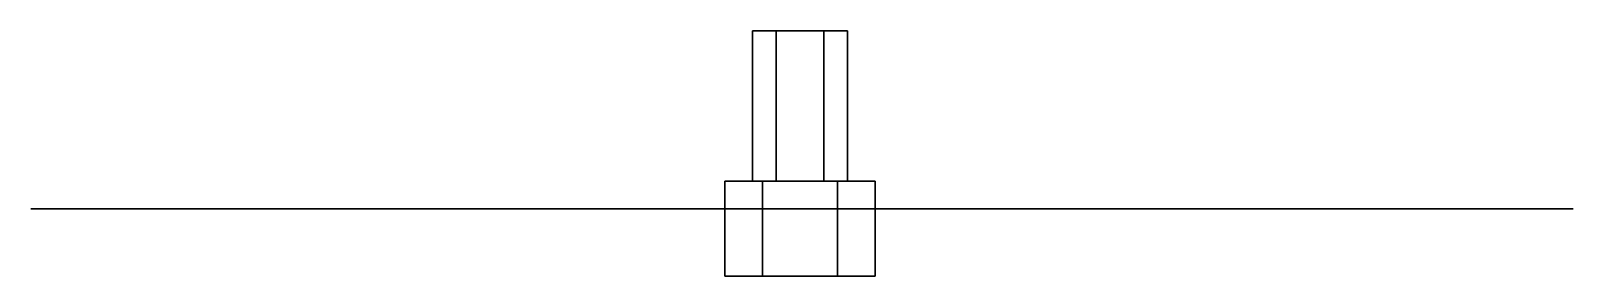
# Model space of a CAD drawing. Extents: x -1.95 to 1.96, y 0 to 0.62.
import ezdxf

# ---------------------------------------------------------------- set-up
doc = ezdxf.new("R2010")
doc.units = 0
doc.layers.add('PROP', color=1, linetype='CONTINUOUS')

msp = doc.modelspace()

# ---------------------------------------------------------------- linework, layer by layer
at = {"layer": 'PROP'}
for points in [[(-0.06, 0.62, 0.1039), (-0.12, 0.62), (-0.12, 0.24), (-0.06, 0.24, 0.1039)], [(-0.12, 0.62), (-0.06, 0.62, -0.1039), (-0.06, 0.24, -0.1039), (-0.12, 0.24)], [(0.06, 0.62, 0.1039), (-0.06, 0.62, -0.1039), (-0.12, 0.62), (-0.06, 0.62, 0.1039)], [(0.06, 0.62, 0.1039), (-0.06, 0.62, 0.1039), (-0.06, 0.24, 0.1039), (0.06, 0.24, 0.1039)], [(-0.06, 0.62, -0.1039), (0.06, 0.62, -0.1039), (0.06, 0.24, -0.1039), (-0.06, 0.24, -0.1039)], [(0.12, 0.62), (0.06, 0.62, -0.1039), (-0.06, 0.62, -0.1039), (0.06, 0.62, 0.1039)], [(0.12, 0.62), (0.06, 0.62, 0.1039), (0.06, 0.24, 0.1039), (0.12, 0.24)], [(0.06, 0.62, -0.1039), (0.12, 0.62), (0.12, 0.24), (0.06, 0.24, -0.1039)], [(-0.095, 0.24, 0.1645), (-0.19, 0.24), (-0.19, 0), (-0.095, 0, 0.1645)], [(-0.19, 0.24), (-0.095, 0.24, -0.1645), (-0.095, 0, -0.1645), (-0.19, 0)], [(0.19, 0.24), (-0.19, 0.24), (-0.095, 0.24, 0.1645), (0.095, 0.24, 0.1645)], [(0.095, 0.24, -0.1645), (-0.095, 0.24, -0.1645), (-0.19, 0.24), (0.19, 0.24)], [(0.095, 0.24, 0.1645), (-0.095, 0.24, 0.1645), (-0.095, 0, 0.1645), (0.095, 0, 0.1645)], [(-0.095, 0.24, -0.1645), (0.095, 0.24, -0.1645), (0.095, 0, -0.1645), (-0.095, 0, -0.1645)], [(0.19, 0.24), (0.095, 0.24, 0.1645), (0.095, 0, 0.1645), (0.19, 0)], [(0.095, 0.24, -0.1645), (0.19, 0.24), (0.19, 0), (0.095, 0, -0.1645)], [(-1.7377, 0.17, -1.1303), (-1.8377, 0.17, -0.9571), (-1.9462, 0.17, -1.089), (-1.9062, 0.17, -1.1583)], [(-1.9062, 0.17, -1.1583), (-1.9462, 0.17, -1.089), (-1.8377, 0.17, -0.9571), (-1.7377, 0.17, -1.1303)], [(-1.7377, 0.17, -1.1303), (-1.8377, 0.17, -0.9571), (-1.5509, 0.17, -0.7338), (-1.4009, 0.17, -0.9936)], [(-1.4009, 0.17, -0.9936), (-1.5509, 0.17, -0.7338), (-1.8377, 0.17, -0.9571), (-1.7377, 0.17, -1.1303)], [(-0.9332, 0.17, -0.7236), (-1.0832, 0.17, -0.4638), (-1.5509, 0.17, -0.7338), (-1.4009, 0.17, -0.9936)], [(-1.4009, 0.17, -0.9936), (-1.5509, 0.17, -0.7338), (-1.0832, 0.17, -0.4638), (-0.9332, 0.17, -0.7236)], [(-0.6958, 0.17, -0.5749), (-0.8358, 0.17, -0.3324), (-1.0832, 0.17, -0.4638), (-0.9332, 0.17, -0.7236)], [(-0.9332, 0.17, -0.7236), (-1.0832, 0.17, -0.4638), (-0.8358, 0.17, -0.3324), (-0.6958, 0.17, -0.5749)], [(-0.6958, 0.17, -0.5749), (-0.8358, 0.17, -0.3324), (-0.01, 0.17, 0.0173), (0.005, 0.17, -0.0087)], [(0.005, 0.17, -0.0087), (-0.01, 0.17, 0.0173), (-0.8358, 0.17, -0.3324), (-0.6958, 0.17, -0.5749)], [(-0.16, 0.17, 1.71), (0.14, 0.17, 1.71), (0.14, 0.17, 1.17), (-0.16, 0.17, 1.17)], [(-0.16, 0.17, 1.17), (0.14, 0.17, 1.17), (0.14, 0.17, 1.71), (-0.16, 0.17, 1.71)], [(-0.16, 0.17, 1.17), (0.14, 0.17, 1.17), (0.13, 0.17, 0.89), (-0.15, 0.17, 0.89)], [(-0.15, 0.17, 0.89), (0.13, 0.17, 0.89), (0.14, 0.17, 1.17), (-0.16, 0.17, 1.17)], [(-0.16, 0.17, 1.71), (0.14, 0.17, 1.71), (0.09, 0.17, 2.07), (-0.11, 0.17, 2.07)], [(-0.11, 0.17, 2.07), (0.09, 0.17, 2.07), (0.14, 0.17, 1.71), (-0.16, 0.17, 1.71)], [(-0.01, 0.17), (0.02, 0.17), (0.13, 0.17, 0.89), (-0.15, 0.17, 0.89)], [(-0.15, 0.17, 0.89), (0.13, 0.17, 0.89), (0.02, 0.17), (-0.01, 0.17)], [(-0.05, 0.17, 2.23), (0.03, 0.17, 2.23), (0.09, 0.17, 2.07), (-0.11, 0.17, 2.07)], [(-0.11, 0.17, 2.07), (0.09, 0.17, 2.07), (0.03, 0.17, 2.23), (-0.05, 0.17, 2.23)], [(0.8458, 0.17, -0.3151), (0.7058, 0.17, -0.5576), (-0.01, 0.17, -0.0173), (0.005, 0.17, 0.0087)], [(0.005, 0.17, 0.0087), (-0.01, 0.17, -0.0173), (0.7058, 0.17, -0.5576), (0.8458, 0.17, -0.3151)], [(0.8458, 0.17, -0.3151), (0.7058, 0.17, -0.5576), (0.9432, 0.17, -0.7062), (1.0932, 0.17, -0.4464)], [(1.0932, 0.17, -0.4464), (0.9432, 0.17, -0.7062), (0.7058, 0.17, -0.5576), (0.8458, 0.17, -0.3151)], [(1.0932, 0.17, -0.4464), (0.9432, 0.17, -0.7062), (1.4109, 0.17, -0.9762), (1.5609, 0.17, -0.7164)], [(1.5609, 0.17, -0.7164), (1.4109, 0.17, -0.9762), (0.9432, 0.17, -0.7062), (1.0932, 0.17, -0.4464)], [(1.8477, 0.17, -0.9397), (1.7477, 0.17, -1.1129), (1.4109, 0.17, -0.9762), (1.5609, 0.17, -0.7164)], [(1.5609, 0.17, -0.7164), (1.4109, 0.17, -0.9762), (1.7477, 0.17, -1.1129), (1.8477, 0.17, -0.9397)], [(1.8477, 0.17, -0.9397), (1.7477, 0.17, -1.1129), (1.9162, 0.17, -1.141), (1.9562, 0.17, -1.0717)], [(1.9562, 0.17, -1.0717), (1.9162, 0.17, -1.141), (1.7477, 0.17, -1.1129), (1.8477, 0.17, -0.9397)]]:
    msp.add_3dface(points, dxfattribs=at)

doc.saveas('drawing.dxf')
